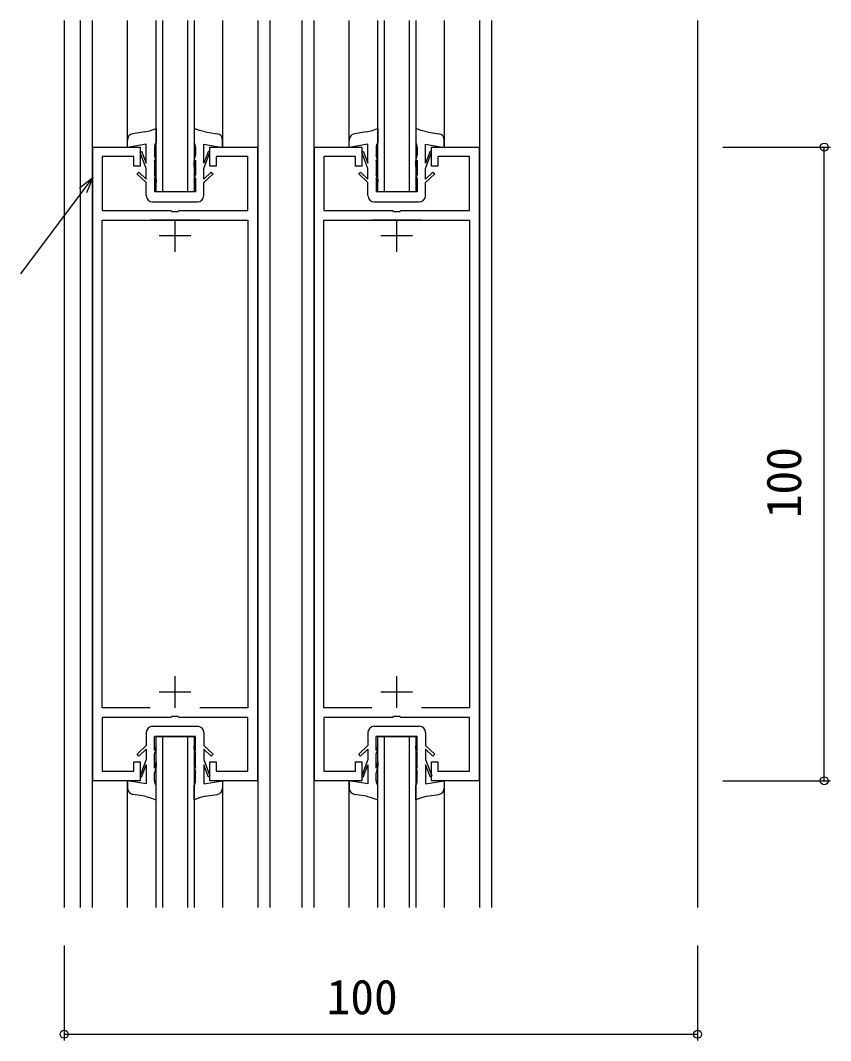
# Model space of a CAD drawing. Units: millimetres, scale not verified. Extents: x -437 to 438, y -681 to 679.
# Drawn here: x -78.6 to 49.3, y 262.6 to 423.6 of the extents above; entities that cross this region are included whole.
import ezdxf
from ezdxf.enums import TextEntityAlignment as Align

# ---------------------------------------------------------------- set-up
doc = ezdxf.new("R2010")
doc.units = ezdxf.units.MM
doc.header["$LTSCALE"] = 4
for name, color, linetype in [('0-2_YKK_11', 7, 'Continuous'), ('0-3_YKK_12', 2, 'Continuous'), ('0-4_YKK_13', 4, 'Continuous'), ('0-6_YKK_D', 6, 'Continuous')]:
    doc.layers.add(name, color=color, linetype=linetype)
doc.styles.add('ＭＳ ゴシック', font='')
doc.styles.get('ＭＳ ゴシック').set_extended_font_data('MS Gothic')

msp = doc.modelspace()

# ---------------------------------------------------------------- linework, layer by layer
at = {"layer": '0-2_YKK_11'}
for p, q in [((-54.196, 387.1), (-54.196, 392.1)), ((-19.197, 387.1), (-19.197, 392.1)), ((-51.696, 389.6), (-56.696, 389.6)), ((-16.697, 389.6), (-21.697, 389.6)), ((-54.196, 315.101), (-54.196, 320.101)), ((-19.197, 315.101), (-19.197, 320.101)), ((-51.696, 317.601), (-56.696, 317.601)), ((-16.697, 317.601), (-21.697, 317.601))]:
    msp.add_line(p, q, dxfattribs=at)
for points in [[(-41.196, 403.6), (-41.196, 303.6), (-48.696, 303.6), (-48.696, 306.6), (-47.696, 306.6), (-47.696, 305.1), (-42.696, 305.1), (-42.696, 313.6), (-53.526, 313.6), (-53.717, 313.743), (-54.676, 313.743), (-54.867, 313.6), (-65.696, 313.6), (-65.696, 305.1), (-60.696, 305.1), (-60.696, 306.6), (-59.696, 306.6), (-59.696, 303.6), (-67.196, 303.6), (-67.196, 403.6), (-59.696, 403.6), (-59.696, 400.6), (-60.696, 400.6), (-60.696, 402.1), (-65.696, 402.1), (-65.696, 393.6), (-54.867, 393.6), (-54.676, 393.457), (-53.717, 393.457), (-53.526, 393.6), (-42.696, 393.6), (-42.696, 402.1), (-47.696, 402.1), (-47.696, 400.6), (-48.696, 400.6), (-48.696, 403.6)], [(-6.197, 403.6), (-6.197, 303.6), (-13.697, 303.6), (-13.697, 306.6), (-12.697, 306.6), (-12.697, 305.1), (-7.697, 305.1), (-7.697, 313.6), (-18.526, 313.6), (-18.718, 313.743), (-19.676, 313.743), (-19.868, 313.6), (-30.697, 313.6), (-30.697, 305.1), (-25.697, 305.1), (-25.697, 306.6), (-24.697, 306.6), (-24.697, 303.6), (-32.197, 303.6), (-32.197, 403.6), (-24.697, 403.6), (-24.697, 400.6), (-25.697, 400.6), (-25.697, 402.1), (-30.697, 402.1), (-30.697, 393.6), (-19.868, 393.6), (-19.676, 393.457), (-18.718, 393.457), (-18.526, 393.6), (-7.697, 393.6), (-7.697, 402.1), (-12.697, 402.1), (-12.697, 400.6), (-13.697, 400.6), (-13.697, 403.6)]]:
    msp.add_lwpolyline(points, close=True, dxfattribs=at)
for points in [[(-58.119, 315.1), (-65.696, 315.1), (-65.696, 392.1), (-50.274, 392.1), (-58.119, 392.1)], [(-50.274, 392.1), (-42.696, 392.1), (-42.696, 315.1), (-50.274, 315.1)], [(-23.12, 315.1), (-30.697, 315.1), (-30.697, 392.1), (-15.274, 392.1), (-23.12, 392.1)], [(-15.274, 392.1), (-7.697, 392.1), (-7.697, 315.1), (-15.274, 315.1)]]:
    msp.add_lwpolyline(points, dxfattribs=at)
at = {"layer": '0-3_YKK_12'}
for p, q in [((-71.697, 423.6), (-71.697, 283.6)), ((-69.196, 423.6), (-69.196, 283.6)), ((-67.296, 423.6), (-67.296, 283.6)), ((-61.696, 403.6), (-61.696, 423.6)), ((-57.2, 396.556), (-57.2, 423.6)), ((-56.2, 423.6), (-56.2, 396.556)), ((-52.2, 396.556), (-52.2, 423.6)), ((-46.696, 423.6), (-46.696, 403.6)), ((-41.096, 283.6), (-41.096, 423.6)), ((-39.196, 283.6), (-39.196, 423.6)), ((-34.197, 423.6), (-34.197, 283.6)), ((-32.297, 423.6), (-32.297, 283.6)), ((-26.697, 403.6), (-26.697, 423.6)), ((-22.201, 396.556), (-22.201, 423.6)), ((-21.201, 423.6), (-21.201, 396.556)), ((-17.201, 396.556), (-17.201, 423.6)), ((-11.697, 423.6), (-11.697, 403.6)), ((-6.097, 283.6), (-6.097, 423.6)), ((-4.197, 283.6), (-4.197, 423.6)), ((28.303, 423.6), (28.303, 283.6)), ((-56.196, 310.6), (-56.196, 283.6)), ((-52.196, 283.6), (-52.196, 310.6)), ((-21.197, 310.6), (-21.197, 283.6)), ((-17.197, 283.6), (-17.197, 310.6)), ((-61.696, 283.6), (-61.696, 303.6)), ((-46.696, 303.6), (-46.696, 283.6)), ((-26.697, 283.6), (-26.697, 303.6)), ((-11.697, 303.6), (-11.697, 283.6))]:
    msp.add_line(p, q, dxfattribs=at)
for points in [[(-51.2, 423.6), (-51.2, 396.556), (-57.2, 396.556)], [(-16.201, 423.6), (-16.201, 396.556), (-22.201, 396.556)], [(-57.196, 283.6), (-57.196, 310.6), (-51.196, 310.6), (-51.196, 283.6)], [(-22.197, 283.6), (-22.197, 310.6), (-16.197, 310.6), (-16.197, 283.6)]]:
    msp.add_lwpolyline(points, dxfattribs=at)
at = {"layer": '0-4_YKK_13'}
for p, q in [((-58.952, 405.996), (-60.873, 405.701)), ((-57.2, 406.556), (-57.2, 404.314)), ((-51.2, 406.556), (-51.2, 404.314)), ((-49.447, 405.996), (-47.527, 405.701)), ((-23.953, 405.996), (-25.873, 405.701)), ((-22.201, 406.556), (-22.201, 404.314)), ((-16.201, 406.556), (-16.201, 404.314)), ((-14.448, 405.996), (-12.528, 405.701)), ((-61.7, 403.556), (-61.7, 404.716)), ((-46.7, 403.556), (-46.7, 404.716)), ((-26.701, 403.556), (-26.701, 404.716)), ((-11.701, 403.556), (-11.701, 404.716)), ((-58.75, 404.056), (-61.7, 403.556)), ((-59.508, 402.98), (-59.719, 402.772)), ((-58.75, 400.215), (-59.719, 402.772)), ((-59.508, 402.98), (-58.75, 401.056)), ((-58.75, 401.056), (-58.75, 404.056)), ((-57.45, 403.556), (-57.45, 402.324)), ((-50.95, 403.556), (-50.95, 402.324)), ((-49.65, 404.056), (-46.7, 403.556)), ((-49.65, 401.056), (-49.65, 404.056)), ((-48.891, 402.98), (-49.65, 401.056)), ((-49.65, 400.215), (-48.68, 402.772)), ((-48.891, 402.98), (-48.681, 402.772)), ((-23.751, 404.056), (-26.701, 403.556)), ((-23.751, 400.215), (-24.72, 402.772)), ((-24.509, 402.98), (-24.719, 402.772)), ((-24.509, 402.98), (-23.751, 401.056)), ((-23.751, 401.056), (-23.751, 404.056)), ((-22.451, 403.556), (-22.451, 402.324)), ((-15.951, 403.556), (-15.951, 402.324)), ((-14.651, 404.056), (-11.701, 403.556)), ((-14.651, 401.056), (-14.651, 404.056)), ((-13.892, 402.98), (-14.65, 401.056)), ((-14.65, 400.215), (-13.681, 402.772)), ((-13.892, 402.98), (-13.682, 402.772)), ((-57.2, 401.324), (-57.45, 402.324)), ((-57.2, 400.556), (-57.45, 401.556)), ((-57.45, 401.556), (-57.45, 399.244)), ((-57.2, 400.556), (-57.2, 401.324)), ((-51.2, 401.324), (-50.95, 402.324)), ((-51.2, 400.556), (-50.95, 401.556)), ((-51.2, 400.556), (-51.2, 401.324)), ((-50.95, 401.556), (-50.95, 399.244)), ((-22.201, 401.324), (-22.451, 402.324)), ((-22.201, 400.556), (-22.451, 401.556)), ((-22.451, 401.556), (-22.451, 399.244)), ((-22.201, 400.556), (-22.201, 401.324)), ((-16.201, 401.324), (-15.951, 402.324)), ((-16.201, 400.556), (-15.951, 401.556)), ((-16.201, 400.556), (-16.201, 401.324)), ((-15.951, 401.556), (-15.951, 399.244)), ((-58.75, 398.007), (-60.203, 399.373)), ((-59.92, 399.656), (-60.2, 399.376)), ((-59.92, 399.656), (-58.75, 398.556)), ((-58.75, 398.556), (-58.75, 400.215)), ((-49.65, 398.556), (-49.65, 400.215)), ((-48.48, 399.656), (-49.65, 398.556)), ((-49.65, 398.007), (-48.197, 399.373)), ((-48.48, 399.656), (-48.2, 399.376)), ((-23.751, 398.007), (-25.204, 399.373)), ((-24.921, 399.656), (-25.201, 399.376)), ((-24.921, 399.656), (-23.751, 398.556)), ((-23.751, 398.556), (-23.751, 400.215)), ((-14.651, 398.556), (-14.651, 400.215)), ((-13.481, 399.656), (-14.651, 398.556)), ((-14.651, 398.007), (-13.198, 399.373)), ((-13.481, 399.656), (-13.201, 399.376)), ((-58.75, 395.956), (-58.75, 398.007)), ((-57.2, 398.544), (-57.45, 399.244)), ((-57.45, 398.756), (-57.45, 396.556)), ((-51.2, 398.544), (-50.95, 399.244)), ((-50.95, 398.756), (-50.95, 396.556)), ((-49.65, 395.956), (-49.65, 398.007)), ((-23.751, 395.956), (-23.751, 398.007)), ((-22.201, 398.544), (-22.451, 399.244)), ((-22.451, 398.756), (-22.451, 396.556)), ((-16.201, 398.544), (-15.951, 399.244)), ((-15.951, 398.756), (-15.951, 396.556)), ((-14.651, 395.956), (-14.651, 398.007)), ((-50.95, 396.556), (-57.45, 396.556)), ((-15.951, 396.556), (-22.451, 396.556)), ((-57.75, 394.956), (-50.65, 394.956)), ((-22.751, 394.956), (-15.651, 394.956)), ((-58.746, 311.2), (-58.746, 309.149)), ((-57.746, 312.2), (-50.646, 312.2)), ((-49.646, 311.2), (-49.646, 309.149)), ((-23.747, 311.2), (-23.747, 309.149)), ((-22.747, 312.2), (-15.647, 312.2)), ((-14.647, 311.2), (-14.647, 309.149)), ((-58.746, 309.149), (-60.199, 307.783)), ((-50.946, 310.6), (-57.446, 310.6)), ((-57.446, 308.4), (-57.446, 310.6)), ((-50.946, 308.4), (-50.946, 310.6)), ((-49.646, 309.149), (-48.193, 307.783)), ((-23.747, 309.149), (-25.2, 307.783)), ((-15.947, 310.6), (-22.447, 310.6)), ((-22.447, 308.4), (-22.447, 310.6)), ((-15.947, 308.4), (-15.947, 310.6)), ((-14.647, 309.149), (-13.194, 307.783)), ((-59.916, 307.5), (-60.196, 307.78)), ((-59.916, 307.5), (-58.746, 308.6)), ((-58.746, 308.6), (-58.746, 306.941)), ((-57.196, 308.612), (-57.446, 307.912)), ((-57.446, 305.6), (-57.446, 307.912)), ((-51.196, 308.612), (-50.946, 307.912)), ((-50.946, 305.6), (-50.946, 307.912)), ((-48.476, 307.5), (-49.646, 308.6)), ((-49.646, 308.6), (-49.646, 306.941)), ((-48.476, 307.5), (-48.196, 307.78)), ((-24.917, 307.5), (-25.197, 307.78)), ((-24.917, 307.5), (-23.747, 308.6)), ((-23.747, 308.6), (-23.747, 306.941)), ((-22.197, 308.612), (-22.447, 307.912)), ((-22.447, 305.6), (-22.447, 307.912)), ((-16.197, 308.612), (-15.947, 307.912)), ((-15.947, 305.6), (-15.947, 307.912)), ((-13.477, 307.5), (-14.647, 308.6)), ((-14.647, 308.6), (-14.647, 306.941)), ((-13.477, 307.5), (-13.197, 307.78)), ((-58.746, 306.941), (-59.715, 304.384)), ((-59.505, 304.176), (-58.746, 306.1)), ((-58.746, 306.1), (-58.746, 303.1)), ((-57.196, 306.6), (-57.446, 305.6)), ((-57.196, 306.6), (-57.196, 305.832)), ((-51.196, 306.6), (-51.196, 305.832)), ((-51.196, 306.6), (-50.946, 305.6)), ((-49.646, 306.942), (-48.677, 304.384)), ((-49.646, 306.1), (-49.646, 303.1)), ((-48.888, 304.177), (-49.646, 306.1)), ((-23.747, 306.941), (-24.716, 304.384)), ((-24.505, 304.176), (-23.747, 306.1)), ((-23.747, 306.1), (-23.747, 303.1)), ((-22.197, 306.6), (-22.447, 305.6)), ((-22.197, 306.6), (-22.197, 305.832)), ((-16.197, 306.6), (-16.197, 305.832)), ((-16.197, 306.6), (-15.947, 305.6)), ((-14.647, 306.942), (-13.678, 304.384)), ((-14.647, 306.1), (-14.647, 303.1)), ((-13.889, 304.177), (-14.647, 306.1)), ((-59.505, 304.176), (-59.715, 304.384)), ((-57.196, 305.832), (-57.446, 304.832)), ((-57.446, 303.6), (-57.446, 304.832)), ((-51.196, 305.832), (-50.946, 304.832)), ((-50.946, 303.6), (-50.946, 304.832)), ((-48.888, 304.177), (-48.677, 304.384)), ((-24.505, 304.176), (-24.716, 304.384)), ((-22.197, 305.832), (-22.447, 304.832)), ((-22.447, 303.6), (-22.447, 304.832)), ((-16.197, 305.832), (-15.947, 304.832)), ((-15.947, 303.6), (-15.947, 304.832)), ((-13.889, 304.177), (-13.678, 304.384)), ((-61.696, 303.6), (-61.696, 302.44)), ((-58.746, 303.1), (-61.696, 303.6)), ((-57.196, 300.6), (-57.196, 302.842)), ((-51.196, 300.6), (-51.196, 302.842)), ((-49.646, 303.1), (-46.696, 303.6)), ((-46.696, 303.6), (-46.696, 302.44)), ((-26.697, 303.6), (-26.697, 302.44)), ((-23.747, 303.1), (-26.697, 303.6)), ((-22.197, 300.6), (-22.197, 302.842)), ((-16.197, 300.6), (-16.197, 302.842)), ((-14.647, 303.1), (-11.697, 303.6)), ((-11.697, 303.6), (-11.697, 302.44)), ((-58.949, 301.16), (-60.869, 301.455)), ((-49.444, 301.16), (-47.524, 301.455)), ((-23.95, 301.16), (-25.87, 301.455)), ((-14.444, 301.16), (-12.524, 301.455))]:
    msp.add_line(p, q, dxfattribs=at)
for points in [[(-58.952, 405.996), (-58.063, 406.238), (-57.2, 406.556)], [(-49.447, 405.996), (-50.337, 406.238), (-51.2, 406.556)], [(-23.953, 405.996), (-23.063, 406.238), (-22.201, 406.556)], [(-14.448, 405.996), (-15.338, 406.238), (-16.201, 406.556)], [(-57.2, 398.544), (-57.2, 398.056), (-57.45, 398.756)], [(-51.2, 398.544), (-51.2, 398.056), (-50.95, 398.756)], [(-22.201, 398.544), (-22.201, 398.056), (-22.451, 398.756)], [(-16.201, 398.544), (-16.201, 398.056), (-15.951, 398.756)], [(-57.196, 308.612), (-57.196, 309.1), (-57.446, 308.4)], [(-51.196, 308.612), (-51.196, 309.1), (-50.946, 308.4)], [(-22.197, 308.612), (-22.197, 309.1), (-22.447, 308.4)], [(-16.197, 308.612), (-16.197, 309.1), (-15.947, 308.4)], [(-58.949, 301.16), (-58.059, 300.918), (-57.196, 300.6)], [(-49.444, 301.16), (-50.334, 300.918), (-51.196, 300.6)], [(-23.95, 301.16), (-23.06, 300.918), (-22.197, 300.6)], [(-14.444, 301.16), (-15.334, 300.918), (-16.197, 300.6)]]:
    msp.add_lwpolyline(points, dxfattribs=at)
for centre, radius, start, end in [((-60.7, 404.716), 1, 99.94999, 180.00087), ((-56.185, 403.559), 1.264, 143.35047, 180.12902), ((-52.214, 403.559), 1.264, 359.87072, 36.64926), ((-47.7, 404.716), 1, 359.99913, 80.05001), ((-25.701, 404.716), 1, 99.94999, 180.00087), ((-21.186, 403.559), 1.264, 143.35047, 180.12902), ((-17.215, 403.559), 1.264, 359.87072, 36.64926), ((-12.701, 404.716), 1, 359.99913, 80.05001), ((-57.75, 395.956), 1, 180.00087, 269.99913), ((-50.65, 395.956), 1, 270, 359.99913), ((-22.751, 395.956), 1, 180.00087, 269.99913), ((-15.651, 395.956), 1, 270, 359.99913), ((-57.746, 311.2), 1, 90.00087, 179.99913), ((-50.646, 311.2), 1, 0.00087, 90), ((-22.747, 311.2), 1, 90.00087, 179.99913), ((-15.647, 311.2), 1, 0.00087, 90), ((-56.182, 303.597), 1.264, 179.87098, 216.64953), ((-52.211, 303.597), 1.264, 323.35074, 0.12928), ((-21.183, 303.597), 1.264, 179.87098, 216.64953), ((-17.212, 303.597), 1.264, 323.35074, 0.12928), ((-60.696, 302.44), 1, 179.99913, 260.05001), ((-47.696, 302.44), 1, 279.94999, 0.00087), ((-25.697, 302.44), 1, 179.99913, 260.05001), ((-12.697, 302.44), 1, 279.94999, 0.00087)]:
    msp.add_arc(centre, radius, start, end, dxfattribs=at)
at = {"layer": '0-6_YKK_D'}
for p, q in [((32.303, 403.6), (49.303, 403.6)), ((48.303, 303.6), (48.303, 403.6)), ((32.303, 303.6), (49.303, 303.6)), ((-71.697, 277.6), (-71.697, 262.6)), ((28.303, 277.6), (28.303, 262.6)), ((-71.697, 263.6), (28.303, 263.6))]:
    msp.add_line(p, q, dxfattribs=at)
for points in [[(-67.196, 398.83), (-68.726, 396.79), (-78.61, 383.6)], [(-69.272, 397.199), (-67.196, 398.83), (-68.179, 396.38)]]:
    msp.add_lwpolyline(points, dxfattribs=at)
for centre in [(48.303, 403.6), (48.303, 303.6), (-71.697, 263.6), (28.303, 263.6)]:
    msp.add_circle(centre, 0.637, dxfattribs=at)

# ---------------------------------------------------------------- texts
at = {"layer": '0-6_YKK_D', "style": 'ＭＳ ゴシック'}
msp.add_text('100', height=5.499, rotation=90, dxfattribs=at).set_placement((46.303, 345.035), align=Align.BOTTOM_LEFT)
msp.add_text('100', height=5.499, dxfattribs=at).set_placement((-30.262, 265.1), align=Align.BOTTOM_LEFT)

doc.saveas('drawing.dxf')
